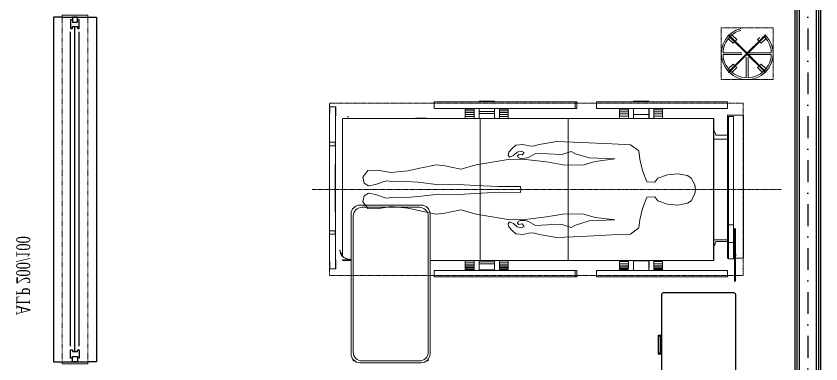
# Model space of a CAD drawing. Header units: inches. Extents: x -772 to 6765, y -813 to 4093.
# Drawn here: x 2940.9 to 3407.5, y 303.8 to 505.7 of the extents above; entities that cross this region are included whole.
import ezdxf
from ezdxf.enums import TextEntityAlignment as Align

# ---------------------------------------------------------------- set-up
doc = ezdxf.new("R2010")
doc.units = ezdxf.units.IN
doc.header["$MEASUREMENT"] = 0
doc.set_wipeout_variables(frame=1)
for name, pattern in [('Dash', [0.6, 0.3, -0.3]), ('Dash _5x', [0.3175, 0.15875, -0.15875]), ('DASHDOT', [25.4, 12.7, -6.35, 0, -6.35]), ('DOT2', [3.175, 0, -3.175])]:
    doc.linetypes.add(name, pattern=pattern)
for name, color, linetype, lineweight in [('A-DETL-GENF', 92, 'Continuous', 18), ('H_GAP_Kapi', 120, 'Continuous', 25), ('Q-SPCQ', 91, 'Continuous', 18), ('Q-SPCQ-HDLN', 91, 'Dash _5x', 18), ('Sedef İnşaat_Beyaz Alçıpanel', 7, 'Continuous', 18), ('Sedef İnşaat_Beyaz Alçıpanel_İzdüşüm', 7, 'Dash', 18)]:
    doc.layers.add(name, color=color, linetype=linetype, lineweight=lineweight)
for name, color, linetype in [('FHM_BEYAZ ALÇIPAN', 7, 'Continuous'), ('H_FUR_Tefris_Hareketli', 213, 'Continuous'), ('H_GAP_Cam', 153, 'Continuous'), ('H_GAP_Denizlik', 81, 'Continuous'), ('H_GAP_Gorunus1', 230, 'Continuous'), ('H_GAP_PencereDuvari', 252, 'Continuous'), ('H_GAP_PozKapi', 9, 'Continuous'), ('H_GAP_WipeoutKapi', 255, 'DOT2'), ('H_STR_Aks', 250, 'DASHDOT')]:
    doc.layers.add(name, color=color, linetype=linetype)
doc.styles.add('HG_POZ', font='times.ttf')

# ---------------------------------------------------------------- blocks, each defined once
blk = doc.blocks.new('*U95')
at = {"color": 0}
for p, q in [((-5.56, -44.75), (-5.56, -43)), ((5.56, -44.75), (-5.56, -44.75)), ((-4.6, -43), (-4.6, -43.79)), ((-4.6, -43.79), (4.6, -43.79)), ((4.6, -43.79), (4.6, -43)), ((5.56, -43), (5.56, -44.75))]:
    blk.add_line(p, q, dxfattribs=at)
blk.add_lwpolyline([(29, 0), (-29, 0, 0.414214), (-30, -1), (-30, -42, 0.414214), (-29, -43), (29, -43, 0.414214), (30, -42), (30, -1, 0.414214)], format="xyb", close=True, dxfattribs=at)
for points in [[(-5.56, -44.75), (-5.56, -44.75), (-5.55, -44.74), (-5.52, -44.71), (-5.49, -44.68), (-5.46, -44.65), (-5.44, -44.63), (-5.41, -44.6), (-5.37, -44.56), (-5.33, -44.52), (-5.29, -44.48), (-5.26, -44.45), (-5.23, -44.42), (-5.2, -44.39), (-5.17, -44.36), (-5.14, -44.33), (-5.11, -44.3), (-5.08, -44.27), (-5.05, -44.24), (-5.02, -44.21), (-4.99, -44.18), (-4.96, -44.15), (-4.93, -44.12), (-4.9, -44.09), (-4.87, -44.06), (-4.84, -44.03), (-4.82, -44.01), (-4.78, -43.97), (-4.75, -43.94), (-4.72, -43.91), (-4.7, -43.89), (-4.67, -43.86), (-4.64, -43.83), (-4.61, -43.8), (-4.6, -43.79), (-4.6, -43.79)], [(5.56, -44.75), (5.56, -44.75), (5.55, -44.74), (5.52, -44.71), (5.49, -44.68), (5.46, -44.65), (5.44, -44.63), (5.41, -44.6), (5.37, -44.56), (5.33, -44.52), (5.29, -44.48), (5.26, -44.45), (5.23, -44.42), (5.2, -44.39), (5.17, -44.36), (5.14, -44.33), (5.11, -44.3), (5.08, -44.27), (5.05, -44.24), (5.02, -44.21), (4.99, -44.18), (4.96, -44.15), (4.93, -44.12), (4.9, -44.09), (4.87, -44.06), (4.84, -44.03), (4.82, -44.01), (4.78, -43.97), (4.75, -43.94), (4.72, -43.91), (4.7, -43.89), (4.67, -43.86), (4.64, -43.83), (4.61, -43.8), (4.6, -43.79), (4.6, -43.79)]]:
    blk.add_open_spline(points, degree=3, knots=[0, 0, 0, 0, 0.083333, 0.125, 0.166667, 0.208333, 0.229167, 0.25, 0.291667, 0.333333, 0.354167, 0.375, 0.395833, 0.416667, 0.4375, 0.458333, 0.479167, 0.5, 0.520833, 0.541667, 0.5625, 0.583333, 0.604167, 0.625, 0.645833, 0.666667, 0.6875, 0.708333, 0.75, 0.770833, 0.791667, 0.833333, 0.875, 0.916667, 1, 1, 1, 1], dxfattribs=at)
blk = doc.blocks.new('MED-PNT-BEDICU - HASTA KARYOLASI VE SILTESI_YOGUN BAKIM_ SERUM ASKILI - Type 1-1240862-ICU-01-PLN')
at = {"layer": 'A-DETL-GENF'}
for p, q in [((-6.58, 89.8), (-8.03, 87.56)), ((-2.6, 91.94), (-6.58, 89.8)), ((0, 92.33), (-2.6, 91.94)), ((0, 92.33), (2.6, 91.94)), ((2.6, 91.94), (6.58, 89.8)), ((6.58, 89.8), (8.03, 87.56)), ((-8.03, 87.56), (-9.06, 82.11)), ((8.03, 87.56), (9.06, 82.11)), ((-9.06, 82.11), (-8.49, 76.04)), ((9.06, 82.11), (8.49, 76.04)), ((-8.49, 76.04), (-6.53, 70.44)), ((8.49, 76.04), (6.53, 70.44)), ((-6.53, 70.44), (-4.26, 68.74)), ((6.53, 70.44), (4.26, 68.74)), ((-4.26, 68.74), (-4.52, 63.99)), ((4.26, 68.74), (4.52, 63.99)), ((-11.1, 61.47), (-17.62, 59.97)), ((-4.52, 63.99), (-11.1, 61.47)), ((4.52, 63.99), (11.1, 61.47)), ((11.1, 61.47), (17.62, 59.97)), ((-22.36, 59.39), (-25.94, 54.62)), ((-17.62, 59.97), (-22.36, 59.39)), ((17.62, 59.97), (22.36, 59.39)), ((22.36, 59.39), (25.94, 54.62)), ((-25.94, 54.62), (-26.42, 43.75)), ((25.94, 54.62), (26.42, 43.75)), ((-26.42, 43.75), (-27.21, 25.92)), ((-18.3, 30.55), (-17.69, 45.56)), ((-17.69, 45.56), (-16.25, 34.06)), ((17.69, 45.56), (16.25, 34.06)), ((18.3, 30.55), (17.69, 45.56)), ((26.42, 43.75), (27.21, 25.92)), ((-16.25, 34.06), (-14.37, 27.58)), ((16.25, 34.06), (14.37, 27.58)), ((-20.7, 22.64), (-18.3, 30.55)), ((20.7, 22.64), (18.3, 30.55)), ((-27.21, 25.92), (-27.83, 11.83)), ((-14.37, 27.58), (-14.06, 16.55)), ((14.37, 27.58), (14.06, 16.55)), ((27.21, 25.92), (27.83, 11.83)), ((-22, 20.25), (-20.7, 22.64)), ((-20.38, 14.77), (-22, 20.25)), ((20.38, 14.77), (22, 20.25)), ((22, 20.25), (20.7, 22.64)), ((-20.61, 6.52), (-20.38, 14.77)), ((-14.06, 16.55), (-15.97, 5.86)), ((14.06, 16.55), (15.97, 5.86)), ((20.61, 6.52), (20.38, 14.77)), ((-27.83, 11.83), (-26.11, 1.73)), ((27.83, 11.83), (26.11, 1.73)), ((-20.9, -0.41), (-20.61, 6.52)), ((-15.97, 5.86), (-17.6, -8.1)), ((15.97, 5.86), (17.6, -8.1)), ((20.9, -0.41), (20.61, 6.52)), ((-26.11, 1.73), (-25.14, -1.89)), ((26.11, 1.73), (25.14, -1.89)), ((-25.31, -4.27), (-26.12, -7.9)), ((-25.14, -1.89), (-25.31, -4.27)), ((-18.57, -4.44), (-20.9, -0.41)), ((-18.11, -6.37), (-18.57, -4.44)), ((18.11, -6.37), (18.57, -4.44)), ((18.57, -4.44), (20.9, -0.41)), ((25.14, -1.89), (25.31, -4.27)), ((25.31, -4.27), (26.12, -7.9)), ((-26.12, -7.9), (-25.75, -11.9)), ((-22.27, -8.61), (-21.42, -7.12)), ((-21.64, -11.1), (-22.27, -8.61)), ((-21.42, -7.12), (-20.02, -8.16)), ((-20.02, -8.16), (-20.26, -10.1)), ((-18.59, -10.52), (-18.02, -9.28)), ((-18.02, -9.28), (-18.11, -6.37)), ((-17.6, -8.1), (-17.37, -16.29)), ((-1.76, -9.12), (0, -8.94)), ((-1.64, -22.02), (-1.76, -9.12)), ((1.76, -9.12), (0, -8.94)), ((1.64, -22.02), (1.76, -9.12)), ((17.6, -8.1), (17.37, -16.29)), ((18.02, -9.28), (18.11, -6.37)), ((18.59, -10.52), (18.02, -9.28)), ((21.42, -7.12), (20.02, -8.16)), ((20.02, -8.16), (20.26, -10.1)), ((22.27, -8.61), (21.42, -7.12)), ((21.64, -11.1), (22.27, -8.61)), ((26.12, -7.9), (25.75, -11.9)), ((-25.75, -11.9), (-23.86, -14.1)), ((-19.66, -13.29), (-21.64, -11.1)), ((-20.26, -10.1), (-19.5, -10.87)), ((-18.73, -15.49), (-19.66, -13.29)), ((-19.5, -10.87), (-18.59, -10.52)), ((19.5, -10.87), (18.59, -10.52)), ((18.73, -15.49), (19.66, -13.29)), ((20.26, -10.1), (19.5, -10.87)), ((19.66, -13.29), (21.64, -11.1)), ((25.75, -11.9), (23.86, -14.1)), ((-23.86, -14.1), (-21.73, -15.98)), ((-21.73, -15.98), (-19.97, -16.39)), ((-19.97, -16.39), (-18.73, -15.49)), ((-17.37, -16.29), (-14.39, -34.84)), ((17.37, -16.29), (14.39, -34.84)), ((19.97, -16.39), (18.73, -15.49)), ((21.73, -15.98), (19.97, -16.39)), ((23.86, -14.1), (21.73, -15.98)), ((-2.34, -35.1), (-1.64, -22.02)), ((2.34, -35.1), (1.64, -22.02)), ((-14.39, -34.84), (-11.84, -43.75)), ((-2.34, -35.1), (-2.88, -45.19)), ((2.34, -35.1), (2.88, -45.19)), ((14.39, -34.84), (11.84, -43.75)), ((-11.84, -43.75), (-13.79, -53.02)), ((-2.78, -56.37), (-2.88, -45.19)), ((2.78, -56.37), (2.88, -45.19)), ((11.84, -43.75), (13.79, -53.02)), ((-13.79, -53.02), (-14.27, -58.01)), ((13.79, -53.02), (14.27, -58.01)), ((-14.27, -58.01), (-12.52, -66.52)), ((-4.14, -68.57), (-2.78, -56.37)), ((4.14, -68.57), (2.78, -56.37)), ((14.27, -58.01), (12.52, -66.52)), ((-12.52, -66.52), (-10.87, -74.58)), ((-4.58, -75.35), (-4.14, -68.57)), ((4.58, -75.35), (4.14, -68.57)), ((12.52, -66.52), (10.87, -74.58)), ((-10.87, -74.58), (-9.87, -84.14)), ((10.87, -74.58), (9.87, -84.14)), ((-4.52, -81.96), (-4.58, -75.35)), ((4.52, -81.96), (4.58, -75.35)), ((-5.04, -87), (-4.52, -81.96)), ((5.04, -87), (4.52, -81.96)), ((-9.87, -84.14), (-11.18, -92.32)), ((-2.97, -93.29), (-5.04, -87)), ((2.97, -93.29), (5.04, -87)), ((9.87, -84.14), (11.18, -92.32)), ((-11.18, -92.32), (-11.06, -97.6)), ((-2.17, -97.22), (-2.97, -93.29)), ((2.17, -97.22), (2.97, -93.29)), ((11.18, -92.32), (11.06, -97.6)), ((-11.06, -97.6), (-7.12, -100.6)), ((-3.69, -99.9), (-2.17, -97.22)), ((3.69, -99.9), (2.17, -97.22)), ((11.06, -97.6), (7.12, -100.6)), ((-7.12, -100.6), (-3.69, -99.9)), ((7.12, -100.6), (3.69, -99.9))]:
    blk.add_line(p, q, dxfattribs=at)
at = {"layer": 'Q-SPCQ'}
for p, q in [((39.96, 120.07), (-43.17, 120.07)), ((-43.17, 120.07), (-43.17, 110.93)), ((39.96, 115.37), (39.96, 120.07)), ((-42.28, 114.29), (-42.28, 111.36)), ((-42.28, 114.29), (-32.25, 114.29)), ((-32.25, 114.29), (-21.84, 114.29)), ((-21.84, 114.29), (-15.47, 114.29)), ((-15.47, 114.29), (-11.71, 114.29)), ((-11.71, 114.29), (-7.07, 114.29)), ((-7.07, 114.29), (5.67, 114.29)), ((5.67, 114.29), (10.31, 114.29)), ((10.31, 114.29), (14.07, 114.29)), ((14.07, 114.29), (20.45, 114.29)), ((20.45, 114.29), (30.85, 114.29)), ((20.45, 114.29), (20.45, 111.36)), ((49.5, 115.4), (26.5, 115.4)), ((26.5, 114.9), (49.5, 114.9)), ((30.85, 114.29), (40.28, 114.29)), ((30.85, 114.29), (30.85, 111.36)), ((37.57, 115.4), (38.43, 115.4)), ((38.43, 114.9), (37.57, 114.9)), ((39.96, 114.29), (39.96, 114.92)), ((40.28, 111.36), (40.28, 114.29)), ((-46.99, 110.8), (-50.8, 110.8)), ((-50.8, 110.7), (-50.8, 110.79)), ((-50.8, 109.52), (-50.8, 110.7)), ((-50.8, 104.97), (-50.8, 109.52)), ((-46.99, 110.79), (-46.99, 110.7)), ((-46.99, 110.7), (-46.99, 109.52)), ((-46.99, 109.52), (-46.99, 104.97)), ((-43.17, 110.93), (39.96, 110.93)), ((-32.25, 111.36), (-42.28, 111.36)), ((-21.84, 111.36), (-32.25, 111.36)), ((-31.56, 110.93), (-31.56, 104.16)), ((-29.14, 102.84), (-29.14, 110.93)), ((-15.47, 111.36), (-21.84, 111.36)), ((-11.71, 111.36), (-15.47, 111.36)), ((-7.07, 111.36), (-11.71, 111.36)), ((5.67, 111.36), (-7.07, 111.36)), ((10.31, 111.36), (5.67, 111.36)), ((14.07, 111.36), (10.31, 111.36)), ((20.45, 111.36), (14.07, 111.36)), ((30.85, 111.36), (20.45, 111.36)), ((29.14, 110.93), (29.14, 102.84)), ((30.16, 104.16), (30.16, 110.93)), ((40.28, 111.36), (30.85, 111.36)), ((39.96, 110.93), (39.96, 111.36)), ((50.8, 110.8), (46.99, 110.8)), ((46.99, 110.7), (46.99, 110.79)), ((46.99, 109.52), (46.99, 110.7)), ((46.99, 104.97), (46.99, 109.52)), ((50.8, 110.79), (50.8, 110.7)), ((50.8, 110.7), (50.8, 109.52)), ((50.8, 109.52), (50.8, 104.97)), ((-50.8, 77.71), (-50.8, 104.97)), ((-46.99, 104.97), (-46.99, 77.71)), ((-41.23, 102.83), (-41.23, 102.75)), ((-41.23, 102.75), (-41.23, 18.41)), ((39.96, 102.84), (-39.96, 102.84)), ((-39.96, 102.74), (39.96, 102.74)), ((41.23, 102.75), (41.23, 102.83)), ((41.23, 18.41), (41.23, 102.75)), ((46.99, 77.71), (46.99, 104.97)), ((50.8, 104.97), (50.8, 77.71)), ((-50.8, 76.97), (-50.8, 77.71)), ((-50.8, 44.46), (-50.8, 76.97)), ((-46.99, 77.71), (-46.99, 76.97)), ((-46.99, 76.97), (-46.99, 44.46)), ((46.99, 76.97), (46.99, 77.71)), ((46.99, 44.46), (46.99, 76.97)), ((50.8, 77.71), (50.8, 76.97)), ((50.8, 76.97), (50.8, 44.46)), ((-45.85, 73.24), (-46.99, 73.23)), ((-46.99, 73.21), (-46.23, 73.22)), ((-46.23, 73.22), (-45.12, 73.23)), ((-46.23, 68.14), (-46.23, 73.22)), ((-44.41, 73.24), (-45.85, 73.24)), ((-45.12, 73.23), (-43.87, 73.23)), ((-45.12, 68.15), (-45.12, 73.23)), ((-42.84, 73.25), (-44.41, 73.24)), ((-43.87, 73.23), (-42.51, 73.24)), ((-43.87, 68.15), (-43.87, 73.23)), ((-41.23, 73.25), (-42.84, 73.25)), ((-42.51, 73.24), (-41.23, 73.24)), ((-42.51, 68.16), (-42.51, 73.24)), ((42.41, 73.24), (41.23, 73.25)), ((41.23, 73.24), (41.87, 73.23)), ((41.87, 73.23), (43.12, 73.23)), ((41.87, 68.15), (41.87, 73.23)), ((43.85, 73.24), (42.41, 73.24)), ((43.12, 73.23), (44.23, 73.22)), ((43.12, 68.15), (43.12, 73.23)), ((45.13, 73.23), (43.85, 73.24)), ((44.23, 73.22), (45.16, 73.21)), ((44.23, 68.14), (44.23, 73.22)), ((46.2, 73.22), (45.13, 73.23)), ((45.16, 73.21), (45.88, 73.2)), ((45.16, 68.13), (45.16, 73.21)), ((45.88, 73.2), (46.37, 73.19)), ((45.88, 68.12), (45.88, 73.2)), ((46.99, 73.2), (46.2, 73.22)), ((46.37, 73.19), (46.63, 73.18)), ((46.37, 68.11), (46.37, 73.19)), ((46.63, 73.18), (46.63, 73.14)), ((46.99, 73.14), (46.63, 73.14)), ((46.63, 73.14), (46.63, 68.06)), ((-46.23, 68.14), (-46.99, 68.13)), ((-46.06, 65.35), (-46.99, 65.33)), ((-45.12, 68.15), (-46.23, 68.14)), ((-42.96, 65.37), (-45.16, 65.35)), ((-43.87, 68.15), (-45.12, 68.15)), ((-42.51, 68.16), (-43.87, 68.15)), ((-41.23, 68.16), (-42.51, 68.16)), ((-41.23, 65.37), (-41.73, 65.37)), ((41.87, 68.15), (41.23, 68.16)), ((43.16, 65.35), (41.23, 65.36)), ((43.12, 68.15), (41.87, 68.15)), ((44.23, 68.14), (43.12, 68.15)), ((46.99, 65.31), (44.06, 65.35)), ((45.16, 68.13), (44.23, 68.14)), ((45.88, 68.12), (45.16, 68.13)), ((46.37, 68.11), (45.88, 68.12)), ((46.63, 68.1), (46.37, 68.11)), ((46.63, 68.06), (46.99, 68.06)), ((-51.19, 65.27), (-51.19, 65.19)), ((-51.19, 65.19), (-50.8, 65.19)), ((-51.19, 65.19), (-51.19, 56.3)), ((-46.99, 65.27), (-44.58, 65.3)), ((-43.41, 65.3), (-43.41, 65.28)), ((-43.41, 65.28), (-43.41, 56.39)), ((-42.14, 65.27), (-41.23, 65.27)), ((41.41, 65.28), (41.41, 65.3)), ((41.41, 56.39), (41.41, 65.28)), ((42.58, 65.3), (46.6, 65.25)), ((-50.8, 56.3), (-51.19, 56.3)), ((-44.58, 56.41), (-46.99, 56.38)), ((-41.23, 56.38), (-42.14, 56.38)), ((46.6, 56.36), (42.58, 56.41)), ((-46.99, 53.35), (-45.85, 53.36)), ((-46.23, 53.34), (-46.99, 53.34)), ((-45.12, 53.35), (-46.23, 53.34)), ((-46.23, 48.26), (-46.23, 53.34)), ((-45.85, 53.36), (-44.41, 53.37)), ((-43.87, 53.36), (-45.12, 53.35)), ((-45.12, 48.27), (-45.12, 53.35)), ((-44.41, 53.37), (-42.84, 53.37)), ((-43.87, 48.28), (-43.87, 53.36)), ((-42.51, 53.36), (-43.87, 53.36)), ((-42.84, 53.37), (-41.23, 53.38)), ((-42.51, 48.28), (-42.51, 53.36)), ((-41.23, 53.36), (-42.51, 53.36)), ((41.23, 53.37), (42.41, 53.37)), ((41.87, 53.36), (41.23, 53.36)), ((41.87, 48.28), (41.87, 53.36)), ((43.12, 53.35), (41.87, 53.36)), ((42.41, 53.37), (43.85, 53.36)), ((43.12, 48.27), (43.12, 53.35)), ((44.23, 53.34), (43.12, 53.35)), ((43.85, 53.36), (45.13, 53.35)), ((44.23, 48.26), (44.23, 53.34)), ((45.16, 53.33), (44.23, 53.34)), ((45.13, 53.35), (46.2, 53.34)), ((45.16, 48.25), (45.16, 53.33)), ((45.88, 53.32), (45.16, 53.33)), ((45.88, 48.24), (45.88, 53.32)), ((46.37, 53.31), (45.88, 53.32)), ((46.2, 53.34), (46.99, 53.33)), ((46.37, 48.23), (46.37, 53.31)), ((46.63, 53.3), (46.37, 53.31)), ((46.63, 53.27), (46.63, 53.3)), ((46.99, 53.27), (46.63, 53.27)), ((46.63, 53.27), (46.63, 48.19)), ((-46.23, 48.26), (-46.99, 48.26)), ((-45.12, 48.27), (-46.23, 48.26)), ((-43.87, 48.28), (-45.12, 48.27)), ((-42.51, 48.28), (-43.87, 48.28)), ((-41.23, 48.28), (-42.51, 48.28)), ((41.87, 48.28), (41.23, 48.28)), ((43.12, 48.27), (41.87, 48.28)), ((44.23, 48.26), (43.12, 48.27)), ((45.16, 48.25), (44.23, 48.26)), ((45.88, 48.24), (45.16, 48.25)), ((46.37, 48.23), (45.88, 48.24)), ((46.63, 48.22), (46.37, 48.23)), ((46.63, 48.19), (46.99, 48.19)), ((-50.8, 34.94), (-50.8, 44.46)), ((-46.99, 44.46), (-46.99, 34.94)), ((46.99, 34.94), (46.99, 44.46)), ((50.8, 44.46), (50.8, 34.94)), ((-50.8, 34.93), (-46.99, 34.93)), ((46.99, 34.93), (50.8, 34.93)), ((-46.99, 23.48), (-50.8, 23.48)), ((-50.8, 22.57), (-50.8, 23.44)), ((-46.99, 23.44), (-46.99, 22.57)), ((50.8, 23.48), (46.99, 23.48)), ((46.99, 22.57), (46.99, 23.44)), ((50.8, 23.44), (50.8, 22.57)), ((-50.8, 2.13), (-50.8, 22.57)), ((-50.8, 22.57), (-46.99, 22.57)), ((-46.99, 22.57), (-46.99, 2.13)), ((46.99, 2.13), (46.99, 22.57)), ((46.99, 22.57), (50.8, 22.57)), ((50.8, 22.57), (50.8, 2.13)), ((-41.23, 18.41), (-41.23, -32.59)), ((-39.96, 18.4), (39.96, 18.4)), ((41.23, -32.59), (41.23, 18.41)), ((-50.8, -2.78), (-50.8, 2.13)), ((-46.99, 2.13), (-46.99, -2.78)), ((46.99, -2.78), (46.99, 2.13)), ((50.8, 2.13), (50.8, -2.78)), ((-50.8, -5.32), (-50.8, -2.78)), ((-46.99, -2.78), (-46.99, -5.32)), ((46.99, -5.32), (46.99, -2.78)), ((50.8, -2.78), (50.8, -5.32)), ((-50.8, -15.58), (-50.8, -5.32)), ((-46.99, -5.32), (-46.99, -15.58)), ((46.99, -15.58), (46.99, -5.32)), ((50.8, -5.32), (50.8, -15.58)), ((-50.8, -18.12), (-50.8, -15.58)), ((-50.8, -43.16), (-50.8, -18.12)), ((-46.99, -15.58), (-46.99, -18.12)), ((-46.99, -16.28), (-46.59, -16.28)), ((-46.99, -18.12), (-46.99, -43.16)), ((-46.59, -16.28), (-45.66, -16.28)), ((-46.59, -21.41), (-46.59, -16.28)), ((-45.66, -16.28), (-44.6, -16.28)), ((-45.66, -21.41), (-45.66, -16.28)), ((-44.6, -16.28), (-43.45, -16.28)), ((-44.6, -21.41), (-44.6, -16.28)), ((-43.45, -16.28), (-42.25, -16.28)), ((-43.45, -21.41), (-43.45, -16.28)), ((-42.25, -16.28), (-41.23, -16.28)), ((-42.25, -21.41), (-42.25, -16.28)), ((41.23, -16.28), (41.45, -16.28)), ((41.45, -16.28), (42.6, -16.28)), ((41.45, -21.41), (41.45, -16.28)), ((42.6, -16.28), (43.66, -16.28)), ((42.6, -21.41), (42.6, -16.28)), ((43.66, -16.28), (44.6, -16.28)), ((43.66, -21.41), (43.66, -16.28)), ((44.6, -16.28), (45.38, -16.28)), ((44.6, -21.41), (44.6, -16.28)), ((45.38, -16.28), (45.99, -16.28)), ((45.38, -21.41), (45.38, -16.28)), ((45.99, -16.28), (46.41, -16.28)), ((45.99, -21.41), (45.99, -16.28)), ((46.41, -16.28), (46.63, -16.28)), ((46.41, -21.41), (46.41, -16.28)), ((46.63, -16.28), (46.99, -16.28)), ((46.63, -16.28), (46.63, -21.41)), ((46.99, -18.12), (46.99, -15.58)), ((46.99, -43.16), (46.99, -18.12)), ((50.8, -15.58), (50.8, -18.12)), ((50.8, -18.12), (50.8, -43.16)), ((-46.59, -21.41), (-46.99, -21.41)), ((-45.66, -21.41), (-46.59, -21.41)), ((-44.6, -21.41), (-45.66, -21.41)), ((-43.45, -21.41), (-44.6, -21.41)), ((-42.25, -21.41), (-43.45, -21.41)), ((-41.22, -21.41), (-42.25, -21.41)), ((41.45, -21.41), (41.22, -21.41)), ((42.6, -21.41), (41.45, -21.41)), ((43.66, -21.41), (42.6, -21.41)), ((44.6, -21.41), (43.66, -21.41)), ((45.38, -21.41), (44.6, -21.41)), ((45.99, -21.41), (45.38, -21.41)), ((46.41, -21.41), (45.99, -21.41)), ((46.63, -21.41), (46.41, -21.41)), ((46.99, -21.41), (46.63, -21.41)), ((-51.16, -24.21), (-50.8, -24.21)), ((-51.16, -33.18), (-51.16, -24.21)), ((-46.99, -24.21), (-45.16, -24.21)), ((-45.16, -24.21), (-43.99, -24.21)), ((-45.16, -24.21), (-45.16, -33.18)), ((-43.99, -24.21), (-43.99, -33.18)), ((-43.99, -24.21), (-42.72, -24.21)), ((-42.72, -24.21), (-41.23, -24.21)), ((41.23, -24.21), (42, -24.21)), ((42, -33.18), (42, -24.21)), ((42, -24.21), (43.16, -24.21)), ((43.16, -24.21), (46.58, -24.21)), ((43.16, -24.21), (43.16, -33.18)), ((46.58, -24.21), (46.99, -24.21)), ((46.58, -24.21), (46.58, -33.18)), ((-41.23, -32.59), (-41.23, -111.96)), ((-39.96, -32.6), (39.96, -32.6)), ((41.23, -61.64), (41.23, -32.59)), ((-50.8, -33.18), (-51.16, -33.18)), ((-45.16, -33.18), (-46.99, -33.18)), ((-46.99, -36.07), (-46.59, -36.07)), ((-46.59, -36.07), (-45.66, -36.07)), ((-46.59, -41.2), (-46.59, -36.07)), ((-45.66, -36.07), (-44.6, -36.07)), ((-45.66, -41.2), (-45.66, -36.07)), ((-43.99, -33.18), (-45.16, -33.18)), ((-44.6, -36.07), (-43.45, -36.07)), ((-44.6, -41.2), (-44.6, -36.07)), ((-42.72, -33.18), (-43.99, -33.18)), ((-43.45, -36.07), (-42.25, -36.07)), ((-43.45, -41.2), (-43.45, -36.07)), ((-41.23, -33.18), (-42.72, -33.18)), ((-42.25, -36.07), (-41.23, -36.07)), ((-42.25, -41.2), (-42.25, -36.07)), ((41.23, -36.07), (41.45, -36.07)), ((42, -33.18), (41.24, -33.18)), ((41.45, -36.07), (42.6, -36.07)), ((41.45, -41.2), (41.45, -36.07)), ((43.16, -33.18), (42, -33.18)), ((42.6, -36.07), (43.66, -36.07)), ((42.6, -41.2), (42.6, -36.07)), ((46.58, -33.18), (43.16, -33.18)), ((43.66, -36.07), (44.6, -36.07)), ((43.66, -41.2), (43.66, -36.07)), ((44.6, -36.07), (45.38, -36.07)), ((44.6, -41.2), (44.6, -36.07)), ((45.38, -36.07), (45.99, -36.07)), ((45.38, -41.2), (45.38, -36.07)), ((45.99, -36.07), (46.41, -36.07)), ((45.99, -41.2), (45.99, -36.07)), ((46.41, -36.07), (46.63, -36.07)), ((46.41, -41.2), (46.41, -36.07)), ((46.99, -33.18), (46.58, -33.18)), ((46.63, -36.07), (46.99, -36.07)), ((46.63, -36.07), (46.63, -41.2)), ((-46.59, -41.2), (-46.99, -41.2)), ((-45.66, -41.2), (-46.59, -41.2)), ((-44.6, -41.2), (-45.66, -41.2)), ((-43.45, -41.2), (-44.6, -41.2)), ((-42.25, -41.2), (-43.45, -41.2)), ((-41.23, -41.2), (-42.25, -41.2)), ((41.45, -41.2), (41.23, -41.2)), ((42.6, -41.2), (41.45, -41.2)), ((43.66, -41.2), (42.6, -41.2)), ((44.6, -41.2), (43.66, -41.2)), ((45.38, -41.2), (44.6, -41.2)), ((45.99, -41.2), (45.38, -41.2)), ((46.41, -41.2), (45.99, -41.2)), ((46.63, -41.2), (46.41, -41.2)), ((46.99, -41.2), (46.63, -41.2)), ((-50.8, -59.2), (-50.8, -43.16)), ((-46.99, -43.16), (-46.99, -59.2)), ((46.99, -59.2), (46.99, -43.16)), ((50.8, -43.16), (50.8, -59.2)), ((-50.8, -59.2), (-46.99, -59.2)), ((46.99, -59.2), (50.8, -59.2)), ((-41.23, -63.94), (-41.45, -63.94)), ((-41.45, -63.94), (-41.45, -69.44)), ((-42.23, -108.88), (-42.23, -108.82)), ((-42.23, -108.88), (-42.23, -109.28)), ((-42.23, -109.22), (-42.17, -109.61)), ((-42.17, -109.67), (-42.23, -109.28)), ((-42.17, -109.61), (-42.17, -109.67)), ((40.83, -107.36), (40.83, -112.47)), ((41.23, -112.46), (41.23, -107.36)), ((-48.02, -116.22), (-48.02, -116.38)), ((-48.02, -116.38), (-48.02, -119.75)), ((-42.83, -116.16), (-42.83, -116.35)), ((-42.83, -116.35), (40.83, -116.35)), ((38.8, -112.47), (-39.96, -112.47)), ((-20.83, -116.51), (-36.73, -116.48)), ((-35.02, -116.42), (-19.12, -116.45)), ((-27.37, -116.53), (-27.37, -119.9)), ((-25.37, -116.53), (-25.37, -119.9)), ((17.72, -116.45), (33.02, -116.42)), ((17.72, -116.45), (17.72, -116.52)), ((34.73, -116.48), (19.44, -116.51)), ((23.98, -116.53), (23.98, -119.9)), ((25.96, -116.53), (25.96, -119.9)), ((33.02, -116.42), (33.02, -116.51)), ((35.23, -113.88), (35.23, -113.82)), ((40.83, -116.35), (40.83, -116.16)), ((46, -116.38), (46, -116.22)), ((46, -119.75), (46, -116.38)), ((-31.45, -119.89), (-31.45, -120)), ((-31.45, -120), (29.45, -120)), ((29.45, -120), (29.45, -119.89))]:
    blk.add_line(p, q, dxfattribs=at)
at = {"layer": 'Q-SPCQ', "flags": 128}
for points in [[(22.75, 115.15), (22.86, 115.36), (23, 115.4)], [(23, 114.9), (22.79, 115.01), (22.75, 115.15)], [(23, 115.4), (23.4, 115.4), (24.41, 115.4), (25.58, 115.4), (26.37, 115.4), (26.5, 115.4)], [(26.5, 114.9), (26.1, 114.9), (25.09, 114.9), (23.92, 114.9), (23.13, 114.9), (23, 114.9)], [(49.5, 115.4), (49.9, 115.4), (50.91, 115.4), (52.08, 115.4), (52.87, 115.4), (53, 115.4)], [(53, 114.9), (52.6, 114.9), (51.59, 114.9), (50.42, 114.9), (49.63, 114.9), (49.5, 114.9)], [(53, 115.4), (53.21, 115.28), (53.25, 115.15)], [(53.25, 115.15), (53.14, 114.94), (53, 114.9)], [(40.17, -109.76), (40.4, -108.29), (40.56, -107.35)], [(-48.02, -116.38), (-47.4, -116.41), (-45.56, -116.44), (-42.54, -116.46), (-38.42, -116.49), (-33.32, -116.51), (-27.37, -116.53)], [(25.96, -116.53), (31.75, -116.51), (36.7, -116.49), (40.69, -116.46), (43.62, -116.44), (45.4, -116.41), (46, -116.38)], [(-27.37, -119.9), (-33.32, -119.88), (-38.42, -119.86), (-42.54, -119.83), (-45.56, -119.81), (-47.4, -119.78), (-48.02, -119.75)], [(46, -119.75), (45.4, -119.78), (43.62, -119.81), (40.69, -119.83), (36.7, -119.86), (31.75, -119.88), (25.96, -119.9)]]:
    blk.add_lwpolyline(points, dxfattribs=at)
at = {"layer": 'Q-SPCQ'}
for centre, radius, start, end in [((23, 115.15), 0.25, 0, 180), ((23, 115.15), 0.25, 180, 0), ((38, 115.15), 0.5, 30, 150), ((38, 115.15), 0.5, 210, 330), ((53, 115.15), 0.25, 0, 180), ((53, 115.15), 0.25, 180, 0), ((-29.36, 96.38), 8.09, 105.7871, 126.4501), ((27.96, 96.38), 8.09, 53.634, 74.2129), ((-40.1, -69.44), 1.35, 180, 210)]:
    blk.add_arc(centre, radius, start, end, dxfattribs=at)
for centre, major_axis, ratio, start_param, end_param in [((-39.96, 102.83), (1.27, 0), 0.008727, 1.570796, 3.141593), ((-39.96, 102.75), (-1.27, 0), 0.008727, 0, 1.570796), ((39.96, 102.83), (1.27, 0), 0.008727, 0, 1.570796), ((39.96, 102.75), (1.27, 0), 0.008727, 4.712389, 6.283185), ((-43.93, 65.34), (2.54, 0), 0.008727, 2.076942, 2.565634), ((-41.73, 65.35), (-2.54, 0), 0.008727, 4.712389, 5.218534), ((41.93, 65.34), (2.54, 0), 0.008727, 0.575959, 1.064651), ((-48.65, 65.27), (2.54, 0), 0.008727, 2.586496, 3.141593), ((-44.05, 65.3), (0.635, 0), 0.008727, 0, 2.565634), ((-42.14, 65.28), (1.27, 0), 0.008727, 3.141593, 4.712389), ((40.14, 65.28), (1.27, 0), 0.008727, 5.759587, 6.283185), ((42.05, 65.3), (-0.635, 0), 0.008727, 3.717551, 6.283185), ((44.47, 65.24), (2.54, 0), 0.008727, 0, 0.575959), ((-44.05, 56.41), (0.635, 0), 0.008727, 0, 2.565634), ((-42.14, 56.39), (-1.27, 0), 0.008727, 0, 1.570796), ((40.14, 56.39), (-1.27, 0), 0.008727, 2.617994, 3.141593), ((42.05, 56.41), (0.635, 0), 0.008727, 0.575959, 3.141593), ((44.47, 56.34), (-2.54, 0), 0.008727, 3.141593, 3.717551), ((-37.23, -108.82), (5, 0), 0.999962, 3.141593, 3.300733), ((-37.23, -108.88), (5, 0), 0.999962, 3.141593, 3.300733), ((35.23, -108.97), (5, 0), 0.999962, 5.50732, 5.954581), ((-41.03, -116.22), (6.99, 0), 0.008727, 1.83038, 3.141593), ((-39.96, -112.46), (-1.27, 0), 0.008727, 0.852454, 1.570796), ((-35.88, -116.45), (3.81, 0), 0.008727, 3.176499, 4.485496), ((-35.88, -116.45), (3.81, 0), 0.008727, 1.343904, 2.9147), ((-26.83, -116.52), (2.02, 0), 0.008727, 4.441, 5.516043), ((-0.93, -114.68), (212.54, 0), 0.008727, 4.597128, 4.829837), ((-19.98, -116.48), (3.81, 0), 0.008727, 4.485496, 7.627089), ((18.58, -116.48), (3.81, 0), 0.008727, 1.797689, 4.939282), ((25.42, -116.52), (1.97, 0), 0.008727, 3.894864, 4.990723), ((33.88, -116.45), (3.81, 0), 0.008727, 0.226893, 1.797689), ((33.88, -116.45), (3.81, 0), 0.008727, 4.939282, 6.248279), ((35.23, -108.88), (5, 0), 0.999962, 4.712389, 5.479872), ((34.47, -108.8), (5.08, 0), 0.999962, 4.86236, 5.466698), ((34.47, -108.86), (5.08, 0), 0.999962, 4.86236, 5.484987), ((39.96, -112.46), (1.27, 0), 0.008727, 5.460305, 6.283185), ((39.02, -116.22), (6.99, 0), 0.008727, 0, 1.308907), ((-26.83, -119.88), (2.02, 0), 0.008727, 4.441, 5.516043), ((-0.93, -118.05), (212.54, 0), 0.008727, 4.597128, 4.829837), ((25.42, -119.88), (1.97, 0), 0.008727, 3.894864, 4.990723)]:
    blk.add_ellipse(centre, major_axis=major_axis, ratio=ratio, start_param=start_param, end_param=end_param, dxfattribs=at)
for points, knots in [([(26.23, 115.15), (26.23, 115.17), (26.23, 115.19), (26.24, 115.22), (26.25, 115.25), (26.26, 115.27), (26.28, 115.29), (26.29, 115.31), (26.31, 115.32), (26.33, 115.34), (26.34, 115.35), (26.36, 115.36), (26.38, 115.37), (26.4, 115.38), (26.42, 115.38), (26.44, 115.39), (26.46, 115.39), (26.47, 115.4), (26.49, 115.4), (26.51, 115.4), (26.52, 115.4), (26.53, 115.4)], [-1, -1, -1, -1, -0.9444444, -0.9166667, -0.8888889, -0.8611111, -0.8333333, -0.8055556, -0.7777778, -0.75, -0.7222222, -0.6944444, -0.6666667, -0.6388889, -0.6111111, -0.5833333, -0.5555556, -0.5277778, -0.5, -0.4722222, -0.4444444, -0.4444444, -0.4444444, -0.4444444]), ([(26.53, 114.9), (26.52, 114.9), (26.51, 114.9), (26.49, 114.9), (26.47, 114.9), (26.46, 114.9), (26.44, 114.9), (26.42, 114.91), (26.4, 114.92), (26.38, 114.93), (26.36, 114.93), (26.34, 114.95), (26.33, 114.96), (26.31, 114.97), (26.29, 114.99), (26.28, 115.01), (26.26, 115.03), (26.25, 115.05), (26.24, 115.07), (26.23, 115.1), (26.23, 115.13), (26.23, 115.15)], [-0.5555556, -0.5555556, -0.5555556, -0.5555556, -0.5277778, -0.5, -0.4722222, -0.4444444, -0.4166667, -0.3888889, -0.3611111, -0.3333333, -0.3055556, -0.2777778, -0.25, -0.2222222, -0.1944444, -0.1666667, -0.1388889, -0.1111111, -0.0833333, -0.0555556, 0, 0, 0, 0]), ([(49.77, 115.15), (49.77, 115.17), (49.77, 115.19), (49.76, 115.22), (49.75, 115.25), (49.74, 115.27), (49.72, 115.29), (49.71, 115.31), (49.69, 115.32), (49.67, 115.34), (49.66, 115.35), (49.64, 115.36), (49.62, 115.37), (49.6, 115.38), (49.58, 115.38), (49.56, 115.39), (49.54, 115.39), (49.53, 115.4), (49.51, 115.4), (49.49, 115.4), (49.48, 115.4), (49.47, 115.4)], [0, 0, 0, 0, 0.0555556, 0.0833333, 0.1111111, 0.1388889, 0.1666667, 0.1944444, 0.2222222, 0.25, 0.2777778, 0.3055556, 0.3333333, 0.3611111, 0.3888889, 0.4166667, 0.4444444, 0.4722222, 0.5, 0.5277778, 0.5555556, 0.5555556, 0.5555556, 0.5555556]), ([(49.47, 114.9), (49.48, 114.9), (49.49, 114.9), (49.51, 114.9), (49.53, 114.9), (49.54, 114.9), (49.56, 114.9), (49.58, 114.91), (49.6, 114.92), (49.62, 114.93), (49.64, 114.93), (49.66, 114.95), (49.67, 114.96), (49.69, 114.97), (49.7, 114.98), (49.72, 115), (49.74, 115.03), (49.75, 115.05), (49.76, 115.07), (49.77, 115.1), (49.77, 115.13), (49.77, 115.15)], [0.4444444, 0.4444444, 0.4444444, 0.4444444, 0.4722222, 0.5, 0.5277778, 0.5555556, 0.5833333, 0.6111111, 0.6388889, 0.6666667, 0.6944444, 0.7222222, 0.75, 0.7708333, 0.7916667, 0.8333333, 0.8611111, 0.8888889, 0.9166667, 0.9444444, 1, 1, 1, 1]), ([(-41.23, 18.41), (-41.23, 18.41), (-41.2, 18.41), (-41.08, 18.41), (-40.87, 18.41), (-40.52, 18.4), (-40.18, 18.4), (-39.96, 18.4)], [0, 0, 0, 0, 0.166667, 0.333333, 0.5, 0.666667, 1, 1, 1, 1]), ([(-41.23, -32.59), (-41.23, -32.59), (-41.2, -32.59), (-41.08, -32.59), (-40.87, -32.59), (-40.52, -32.6), (-40.18, -32.6), (-39.96, -32.6)], [0, 0, 0, 0, 0.166667, 0.333333, 0.5, 0.666667, 1, 1, 1, 1]), ([(-41.23, -111.96), (-41.23, -111.96), (-41.23, -111.97), (-41.21, -111.99), (-41.2, -112.01), (-41.18, -112.03), (-41.16, -112.06), (-41.14, -112.09), (-41.12, -112.11), (-41.1, -112.13), (-41.09, -112.15), (-41.07, -112.17), (-41.04, -112.21), (-41, -112.25), (-40.95, -112.3), (-40.89, -112.38), (-40.83, -112.44), (-40.8, -112.47)], [0, 0, 0, 0, 0.125, 0.1875, 0.25, 0.3125, 0.375, 0.4375, 0.46875, 0.5, 0.53125, 0.5625, 0.625, 0.6875, 0.75, 0.875, 1, 1, 1, 1])]:
    blk.add_open_spline(points, degree=3, knots=knots, dxfattribs=at)
for points in [[(39.96, 18.4), (40.18, 18.4), (40.63, 18.41), (41.11, 18.41), (41.23, 18.41), (41.23, 18.41)], [(39.96, -32.6), (40.18, -32.6), (40.63, -32.6), (41.11, -32.59), (41.23, -32.59), (41.23, -32.59)], [(39.96, -110.59), (40.01, -110.45), (40.09, -110.18), (40.14, -109.9), (40.17, -109.76)]]:
    blk.add_open_spline(points, degree=3, dxfattribs=at)
at = {"layer": 'Q-SPCQ-HDLN'}
for p, q in [((0, 142), (0, -130)), ((-50, -120), (-50, 120)), ((-50, 120), (50, 120)), ((50, 120), (50, -120)), ((50, -120), (-50, -120))]:
    blk.add_line(p, q, dxfattribs=at)
blk = doc.blocks.new('MED-PNT-MSA1 - HASTA YEMEK MASASI - Type 1-997321-ICU-01-PLN')
at = {"layer": 'Q-SPCQ'}
for p, q in [((-21.81, 43.44), (-21.81, 44.47)), ((-20.78, 44.47), (-21.81, 44.47)), ((17.78, 45.5), (-17.78, 45.5)), ((-16.73, 44.47), (16.58, 44.47)), ((21.66, 44.47), (20.78, 44.47)), ((21.66, 44.47), (21.66, 43.63)), ((-22.86, 40.42), (-22.86, -40.86)), ((-21.81, -39.59), (-21.81, 39.39)), ((21.66, 39.39), (21.66, -39.59)), ((22.86, -40.86), (22.86, 40.42)), ((-17.78, -45.94), (17.78, -45.94)), ((16.58, -44.67), (-16.73, -44.67))]:
    blk.add_line(p, q, dxfattribs=at)
for centre, start, end in [((-17.78, 40.42), 90, 180), ((-16.73, 39.39), 90, 180), ((16.58, 39.39), 360, 90), ((17.78, 40.42), 360, 90), ((-17.78, -40.86), 180, 270), ((-16.73, -39.59), 180, 270), ((16.58, -39.59), 270, 360), ((17.78, -40.86), 270, 360)]:
    blk.add_arc(centre, 5.08, start, end, dxfattribs=at)
blk = doc.blocks.new('MED-SER-ASK - SERUM ASKISI - Type 1-702458-ICU-01-PLN')
at = {"layer": 'Q-SPCQ'}
for p, q in [((-10.78, 10.43), (-11.67, 9.55)), ((-11.54, 9.42), (-11.67, 9.55)), ((-9.55, 11.67), (-10.44, 10.77)), ((-9.55, 11.67), (-9.42, 11.54)), ((-8.66, 10.78), (-6.01, 8.13)), ((-0.5, 13.99), (-0.5, 2.99)), ((9.02, 9.37), (-0.1, 0.25)), ((0.5, 2.99), (0.5, 13.99)), ((6.01, 8.13), (8.66, 10.78)), ((9.02, 9.37), (8.99, 9.35)), ((9.42, 11.54), (9.55, 11.67)), ((10.45, 10.76), (9.55, 11.67)), ((10.45, 10.8), (10.43, 10.78)), ((11.67, 9.55), (10.77, 10.45)), ((10.78, 10.43), (10.8, 10.45)), ((11.67, 9.55), (11.54, 9.42)), ((-8.13, 6.01), (-10.78, 8.66)), ((-8.31, 7.95), (-0.25, -0.1)), ((-8.13, 6.01), (-7.25, 6.9)), ((0.1, 0.25), (-7.95, 8.31)), ((-6.9, 7.25), (-6.01, 8.13)), ((0.25, -0.1), (9.37, 9.02)), ((6.01, 8.13), (6.9, 7.24)), ((7.24, 6.9), (8.13, 6.01)), ((10.78, 8.66), (8.13, 6.01)), ((8.97, 9.03), (8.94, 9.27)), ((9.35, 8.99), (9.37, 9.02)), ((-2.04, 0.5), (-13.99, 0.5)), ((-0.25, 0.1), (-9.37, -9.02)), ((8.31, -7.95), (0.25, 0.1)), ((-13.99, -0.5), (-2.04, -0.5)), ((-9.02, -9.37), (0.1, -0.25)), ((-0.5, -1.23), (-0.5, -13.99)), ((-0.16, -0.19), (7.95, -8.31)), ((0.5, -13.99), (0.5, -1.23)), ((-10.78, -8.66), (-8.13, -6.01)), ((-9.35, -8.99), (-9.37, -9.02)), ((-6.01, -8.13), (-8.66, -10.78)), ((-7.24, -6.9), (-8.13, -6.01)), ((-6.01, -8.13), (-6.9, -7.24)), ((6.9, -7.24), (6.01, -8.13)), ((8.66, -10.78), (6.01, -8.13)), ((8.13, -6.01), (7.24, -6.9)), ((8.13, -6.01), (9.44, -7.32)), ((-11.67, -9.55), (-11.54, -9.42)), ((-11.67, -9.55), (-10.78, -10.43)), ((-10.78, -10.43), (-10.8, -10.45)), ((-10.45, -10.77), (-9.55, -11.67)), ((-10.45, -10.8), (-10.43, -10.78)), ((-9.42, -11.54), (-9.55, -11.67)), ((-9.02, -9.37), (-8.99, -9.35)), ((9.48, -11.6), (9.42, -11.54)), ((9.62, -11.6), (10.13, -11.08))]:
    blk.add_line(p, q, dxfattribs=at)
at = {"layer": 'Q-SPCQ', "flags": 128}
for points in [[(-10.78, 10.43), (-10.85, 10.66), (-10.78, 10.78)], [(-10.78, 10.78), (-10.55, 10.85), (-10.43, 10.78)], [(-8.31, 7.95), (-8.59, 8.24), (-9.3, 8.95), (-10.13, 9.78), (-10.69, 10.34), (-10.78, 10.43)], [(-10.43, 10.78), (-10.15, 10.5), (-9.43, 9.79), (-8.61, 8.96), (-8.05, 8.4), (-7.95, 8.31)], [(9, 9.36), (9.27, 9.62), (9.88, 10.24), (10.38, 10.73), (10.45, 10.8)], [(10.8, 10.45), (10.53, 10.18), (9.92, 9.56), (9.42, 9.07), (9.36, 9)], [(10.57, 10.84), (10.68, 10.87), (10.8, 10.8)], [(10.8, 10.8), (10.87, 10.57), (10.8, 10.45)], [(9.19, 8.95), (9.12, 8.93), (9.03, 8.97)], [(-10.8, -10.45), (-10.53, -10.18), (-9.92, -9.56), (-9.42, -9.07), (-9.36, -9)], [(-9.19, -8.95), (-9.12, -8.93), (-9.03, -8.97)], [(-8.97, -9.03), (-8.94, -9.27), (-8.99, -9.35)], [(10.43, -10.78), (10.15, -10.5), (9.43, -9.79), (8.61, -8.96), (8.05, -8.4), (7.95, -8.31)], [(8.31, -7.95), (8.59, -8.24), (9.3, -8.95), (10.13, -9.78), (10.69, -10.34), (10.78, -10.43)], [(-10.8, -10.8), (-10.87, -10.57), (-10.8, -10.45)], [(-10.54, -10.83), (-10.68, -10.87), (-10.8, -10.8)], [(-9, -9.36), (-9.27, -9.62), (-9.88, -10.24), (-10.38, -10.73), (-10.45, -10.8)], [(10.78, -10.78), (10.55, -10.85), (10.43, -10.78)], [(10.78, -10.43), (10.85, -10.66), (10.78, -10.78)]]:
    blk.add_lwpolyline(points, dxfattribs=at)
at = {"layer": 'Q-SPCQ'}
for centre, radius, start, end in [((0, 0), 15, 45.7854, 134.1152), ((0, 0), 15, 135.8961, 224.0854), ((0, 0), 14, 136.0005, 177.9533), ((-10.61, 10.61), 0.25, 135, 315), ((-10.61, 10.61), 0.25, 315, 135), ((0, 0), 14, 92.0467, 134.0064), ((0, 0), 14, 45.8831, 87.9533), ((0, 0), 14, 14.773, 44.1169), ((0, 0), 15, 13.7609, 44.1643), ((0, 0), 0.5, 165, 195), ((0, 0), 0.5, 75, 105), ((0, 0), 0.5, 345, 15), ((0, 0), 14, 182.0467, 224.1169), ((0, 0), 0.5, 255, 285), ((0, 0), 15, 225.8357, 312.0131), ((0, 0), 14, 225.8831, 267.9533), ((0, 0), 14, 272.0467, 312.9243), ((10.61, -10.61), 0.25, 135, 315), ((10.61, -10.61), 0.25, 315, 135)]:
    blk.add_arc(centre, radius, start, end, dxfattribs=at)
for centre, start_param, end_param in [((10.61, 10.61), 4.712389, 7.853982), ((10.61, 10.61), 1.570796, 4.712389), ((-10.61, -10.61), 4.712389, 7.853982), ((-10.61, -10.61), 1.570796, 4.712389)]:
    blk.add_ellipse(centre, major_axis=(-0.177, 0.177), ratio=0.971307, start_param=start_param, end_param=end_param, dxfattribs=at)
for points, knots in [([(9, 9.36), (9.01, 9.36), (9.02, 9.37), (9.04, 9.39), (9.06, 9.4), (9.07, 9.42), (9.09, 9.43), (9.12, 9.45), (9.14, 9.46), (9.16, 9.47), (9.18, 9.48), (9.21, 9.49), (9.24, 9.5), (9.26, 9.5), (9.29, 9.51), (9.32, 9.51), (9.35, 9.52), (9.37, 9.51), (9.4, 9.51), (9.42, 9.5), (9.45, 9.49), (9.46, 9.48), (9.47, 9.47)], [-0.5555556, -0.5555556, -0.5555556, -0.5555556, -0.5277778, -0.5, -0.4722222, -0.4444444, -0.4166667, -0.3888889, -0.3611111, -0.3333333, -0.3055556, -0.2777778, -0.2361111, -0.2152778, -0.1944444, -0.1666667, -0.125, -0.1041667, -0.0833333, -0.0555556, -0.0277778, 0, 0, 0, 0]), ([(9.47, 9.47), (9.48, 9.46), (9.49, 9.45), (9.5, 9.42), (9.51, 9.39), (9.52, 9.37), (9.52, 9.34), (9.51, 9.31), (9.51, 9.28), (9.5, 9.25), (9.5, 9.23), (9.49, 9.21), (9.48, 9.18), (9.47, 9.16), (9.46, 9.14), (9.45, 9.12), (9.43, 9.09), (9.42, 9.07), (9.4, 9.06), (9.39, 9.04), (9.37, 9.02), (9.36, 9.01), (9.36, 9)], [-1, -1, -1, -1, -0.9722222, -0.9444444, -0.9166667, -0.8888889, -0.8611111, -0.8333333, -0.7916667, -0.7708333, -0.75, -0.7222222, -0.6944444, -0.6666667, -0.6388889, -0.6111111, -0.5833333, -0.5555556, -0.5277778, -0.5, -0.4722222, -0.4444444, -0.4444444, -0.4444444, -0.4444444]), ([(-8.29, 7.93), (-8.29, 7.94), (-8.3, 7.95), (-8.31, 7.96), (-8.33, 7.97), (-8.34, 7.99), (-8.35, 8.01), (-8.36, 8.02), (-8.37, 8.04), (-8.37, 8.06), (-8.38, 8.08), (-8.38, 8.1), (-8.39, 8.12), (-8.39, 8.14), (-8.39, 8.17), (-8.39, 8.19), (-8.38, 8.21), (-8.38, 8.24), (-8.37, 8.26), (-8.35, 8.29), (-8.34, 8.31), (-8.32, 8.32)], [-0.5555556, -0.5555556, -0.5555556, -0.5555556, -0.5277778, -0.5, -0.4722222, -0.4444444, -0.4166667, -0.3888889, -0.3611111, -0.3333333, -0.3055556, -0.2777778, -0.25, -0.2222222, -0.1944444, -0.1666667, -0.1388889, -0.1111111, -0.0833333, -0.0555556, 0, 0, 0, 0]), ([(-8.32, 8.32), (-8.31, 8.34), (-8.29, 8.35), (-8.26, 8.37), (-8.24, 8.38), (-8.21, 8.38), (-8.19, 8.39), (-8.17, 8.39), (-8.14, 8.39), (-8.12, 8.39), (-8.1, 8.38), (-8.08, 8.38), (-8.06, 8.37), (-8.04, 8.37), (-8.02, 8.36), (-8.01, 8.35), (-7.99, 8.34), (-7.97, 8.33), (-7.96, 8.31), (-7.95, 8.3), (-7.94, 8.29), (-7.93, 8.29)], [-1, -1, -1, -1, -0.9444444, -0.9166667, -0.8888889, -0.8611111, -0.8333333, -0.8055556, -0.7777778, -0.75, -0.7222222, -0.6944444, -0.6666667, -0.6388889, -0.6111111, -0.5833333, -0.5555556, -0.5277778, -0.5, -0.4722222, -0.4444444, -0.4444444, -0.4444444, -0.4444444]), ([(-9.36, -9), (-9.36, -9.01), (-9.37, -9.02), (-9.39, -9.04), (-9.4, -9.06), (-9.42, -9.07), (-9.43, -9.1), (-9.45, -9.12), (-9.46, -9.14), (-9.47, -9.16), (-9.48, -9.18), (-9.49, -9.21), (-9.5, -9.23), (-9.5, -9.25), (-9.51, -9.28), (-9.51, -9.31), (-9.52, -9.34), (-9.52, -9.37), (-9.51, -9.39), (-9.5, -9.42), (-9.49, -9.45), (-9.48, -9.46), (-9.47, -9.47)], [0.4444444, 0.4444444, 0.4444444, 0.4444444, 0.4722222, 0.5, 0.5277778, 0.5555556, 0.5833333, 0.6111111, 0.6388889, 0.6666667, 0.6944444, 0.7222222, 0.75, 0.7708333, 0.7916667, 0.8333333, 0.8611111, 0.8888889, 0.9166667, 0.9444444, 0.9722222, 1, 1, 1, 1]), ([(7.93, -8.29), (7.94, -8.29), (7.95, -8.3), (7.96, -8.31), (7.97, -8.33), (7.99, -8.34), (8.01, -8.35), (8.02, -8.36), (8.04, -8.37), (8.06, -8.37), (8.08, -8.38), (8.1, -8.38), (8.12, -8.39), (8.14, -8.39), (8.16, -8.39), (8.18, -8.39), (8.21, -8.38), (8.24, -8.38), (8.26, -8.37), (8.29, -8.35), (8.31, -8.34), (8.32, -8.32)], [0.4444444, 0.4444444, 0.4444444, 0.4444444, 0.4722222, 0.5, 0.5277778, 0.5555556, 0.5833333, 0.6111111, 0.6388889, 0.6666667, 0.6944444, 0.7222222, 0.75, 0.7708333, 0.7916667, 0.8333333, 0.8611111, 0.8888889, 0.9166667, 0.9444444, 1, 1, 1, 1]), ([(8.32, -8.32), (8.34, -8.31), (8.35, -8.29), (8.37, -8.26), (8.38, -8.24), (8.38, -8.21), (8.39, -8.19), (8.39, -8.17), (8.39, -8.14), (8.39, -8.12), (8.38, -8.1), (8.38, -8.08), (8.37, -8.06), (8.37, -8.04), (8.36, -8.02), (8.35, -8.01), (8.34, -7.99), (8.33, -7.97), (8.31, -7.96), (8.3, -7.95), (8.29, -7.94), (8.29, -7.93), (8.29, -7.93)], [0, 0, 0, 0, 0.0555556, 0.0833333, 0.1111111, 0.1388889, 0.1666667, 0.1944444, 0.2222222, 0.25, 0.2777778, 0.3055556, 0.3333333, 0.3611111, 0.3888889, 0.4166667, 0.4444444, 0.4722222, 0.5, 0.5277778, 0.5555556, 0.5559553, 0.5559553, 0.5559553, 0.5559553]), ([(-9.47, -9.47), (-9.46, -9.48), (-9.45, -9.49), (-9.42, -9.5), (-9.4, -9.51), (-9.37, -9.51), (-9.35, -9.52), (-9.32, -9.51), (-9.29, -9.51), (-9.27, -9.5), (-9.24, -9.5), (-9.21, -9.49), (-9.18, -9.48), (-9.16, -9.47), (-9.14, -9.46), (-9.12, -9.45), (-9.1, -9.43), (-9.07, -9.42), (-9.06, -9.4), (-9.04, -9.39), (-9.02, -9.37), (-9.01, -9.36), (-9, -9.36)], [0, 0, 0, 0, 0.0277778, 0.0555556, 0.0833333, 0.1041667, 0.125, 0.1666667, 0.1944444, 0.2152778, 0.2361111, 0.2777778, 0.3055556, 0.3333333, 0.3611111, 0.3888889, 0.4166667, 0.4444444, 0.4722222, 0.5, 0.5277778, 0.5555556, 0.5555556, 0.5555556, 0.5555556])]:
    blk.add_open_spline(points, degree=3, knots=knots, dxfattribs=at)
at = {"layer": 'Q-SPCQ-HDLN'}
for p, q in [((-15, -15), (-15, 15)), ((-15, 15), (15, 15)), ((15, 15), (15, -15)), ((15, -15), (-15, -15))]:
    blk.add_line(p, q, dxfattribs=at)
blk = doc.blocks.new('*U117')
at = {"layer": 'H_GAP_PozKapi', "color": 20, "style": 'HG_POZ', "width": 0.7}
blk.add_attdef('KAPIPOZ', text='', height=15, dxfattribs=at).set_placement((50, -37.5), align=Align.MIDDLE)
at = {"ltscale": 40}
blk.add_wipeout([(0, 8), (200, 8), (200, -23), (0, -23)], dxfattribs=at).dxf.layer = 'H_GAP_WipeoutKapi'
for p, q in [((5.5, -5), (5.5, -5)), ((10.5, -5), (10.5, -5)), ((195, -5), (195, -5))]:
    blk.add_line(p, q)
for points in [[(3, -9), (3, -6), (0, -6), (0, -9)], [(197, -9), (197, -6), (200, -6), (200, -9)]]:
    blk.add_lwpolyline(points, close=True)
for points in [[(2, -9), (2, -10), (7, -10), (7, -9), (6, -9), (6, -6), (7, -6), (7, -5), (2, -5), (2, -6)], [(198.5, -9), (198.5, -10), (193.5, -10), (193.5, -9), (194.5, -9), (194.5, -6), (193.5, -6), (193.5, -5), (198.5, -5), (198.5, -6)]]:
    blk.add_lwpolyline(points)
at = {"layer": 'H_GAP_Cam'}
blk.add_line((6, -7.5), (194.5, -7.5), dxfattribs=at)
at = {"layer": 'H_GAP_Denizlik'}
for points in [[(200, 0), (200, 5), (0, 5), (0, 0)], [(200, -15), (200, -20), (0, -20), (0, -15)]]:
    blk.add_lwpolyline(points, dxfattribs=at)
at = {"layer": 'H_GAP_Gorunus1'}
for p, q in [((9, -5), (191.5, -5)), ((9, -10), (191.5, -10))]:
    blk.add_line(p, q, dxfattribs=at)
at = {"layer": 'H_GAP_PencereDuvari'}
for p, q in [((0, -15), (0, 0)), ((200, -15), (200, 0))]:
    blk.add_line(p, q, dxfattribs=at)

msp = doc.modelspace()

# ---------------------------------------------------------------- linework, layer by layer
at = {"layer": 'FHM_BEYAZ ALÇIPAN'}
for p, q in [((3392.5, 42), (3392.5, 808)), ((3393.75, 42), (3393.75, 808)), ((3395, 42), (3395, 808)), ((3405, 42), (3405, 808)), ((3406.25, 42), (3406.25, 808)), ((3407.5, 42), (3407.5, 808))]:
    msp.add_line(p, q, dxfattribs=at)
at = {"layer": 'H_STR_Aks'}
msp.add_line((3400, 4043.005), (3400, -712.77), dxfattribs=at)

# ---------------------------------------------------------------- block references
at = {"layer": 'H_FUR_Tefris_Hareketli', "rotation": 270}
msp.add_blockref('*U95', (3358.1, 315), dxfattribs=at)
at = {"layer": 'H_GAP_Kapi'}
ref = msp.add_blockref('*U117', (2982.5, 305.036), dxfattribs=dict(at, xscale=-1, rotation=270))
ref.add_attrib('KAPIPOZ', 'ALP 200/100', dxfattribs={"layer": 'H_GAP_PozKapi', "color": 20, "height": 8, "rotation": 270, "style": 'HG_POZ', "text_generation_flag": 2, "width": 0.7}).set_placement((2945, 355.036), align=Align.MIDDLE)
at = {"layer": 'Q-SPCQ'}
for name, p, rotation in [('MED-SER-ASK - SERUM ASKISI - Type 1-702458-ICU-01-PLN', (3364.74, 483.853), 90), ('MED-PNT-BEDICU - HASTA KARYOLASI VE SILTESI_YOGUN BAKIM_ SERUM ASKILI - Type 1-1240862-ICU-01-PLN', (3242.5, 405.036), 270), ('MED-PNT-MSA1 - HASTA YEMEK MASASI - Type 1-997321-ICU-01-PLN', (3158, 350), 180)]:
    msp.add_blockref(name, p, dxfattribs=dict(at, rotation=rotation))

# ---------------------------------------------------------------- next in the draw order: linework, layer by layer
at = {"layer": 'Sedef İnşaat_Beyaz Alçıpanel'}
for points in [[(2967.5, 506.286), (2982.5, 506.286), (2982.5, 505.036), (2967.5, 505.036), (2967.5, 506.286)], [(2967.5, 305.036), (2982.5, 305.036), (2982.5, 303.786), (2967.5, 303.786), (2967.5, 305.036)]]:
    msp.add_lwpolyline(points, dxfattribs=at)
at = {"layer": 'Sedef İnşaat_Beyaz Alçıpanel_İzdüşüm'}
for points in [[(2967.5, 505.036), (2967.5, 305.036)], [(2982.5, 505.036), (2982.5, 305.036)]]:
    msp.add_lwpolyline(points, dxfattribs=at)

doc.saveas('drawing.dxf')
